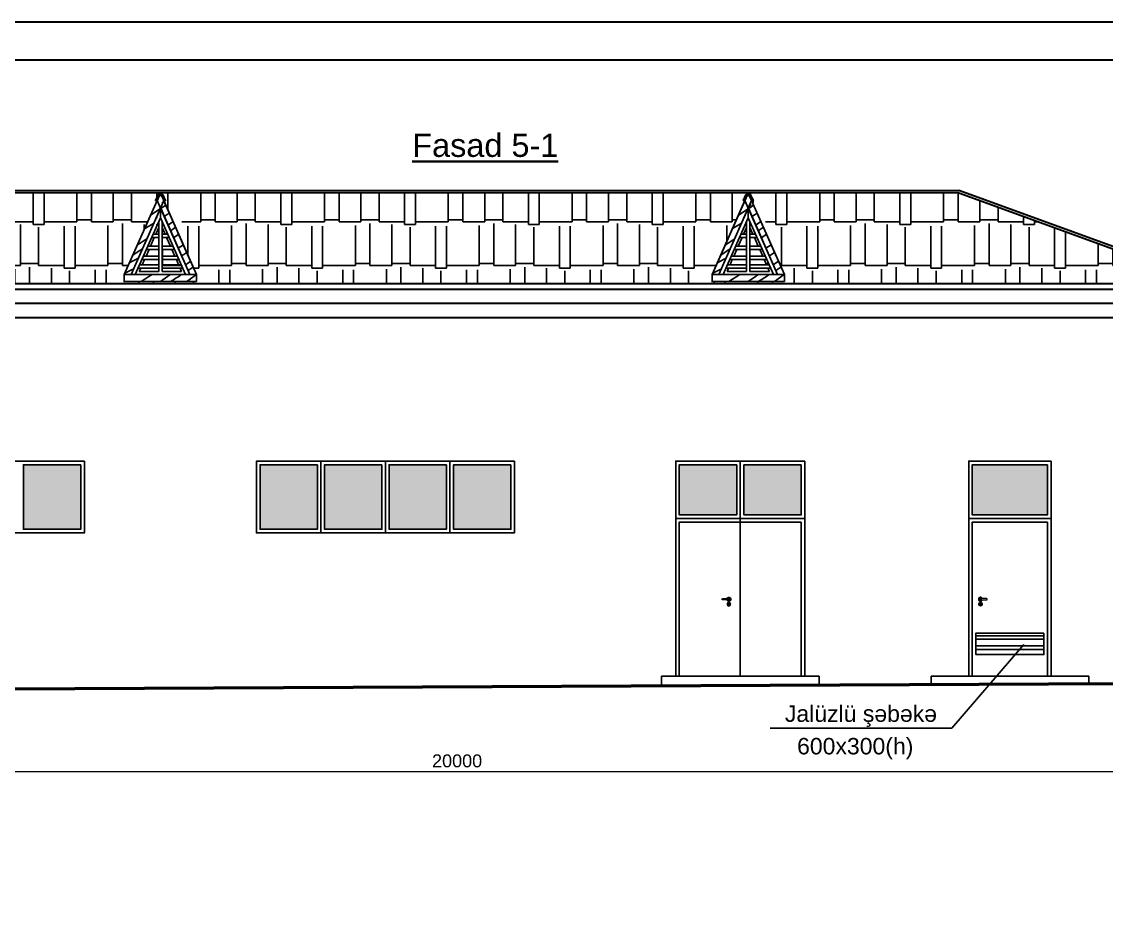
# Model space of a CAD drawing. Header units: millimetres. Extents: x 120281 to 1416367021, y -641565767 to 918373.
# Drawn here: x 1194246 to 1209378, y 816509 to 828936 of the extents above; entities that cross this region are included whole.
import ezdxf

# ---------------------------------------------------------------- set-up
doc = ezdxf.new("R2010")
doc.units = ezdxf.units.MM
doc.set_wipeout_variables(frame=1)
doc.linetypes.add('Wipeout_Contour', pattern=[1000, 0, -1000])
for name, color, linetype, lineweight in [('0_Ном._пера__1', 7, 'Continuous', 35), ('Fills_Ном._пера__201_Ном._пера__1', 7, 'Continuous', 13), ('Fills_Ном._пера__202_Ном._пера__1', 7, 'Continuous', 13), ('Kunc stamp_n_n yaz_s__Ном._пера__7', 7, 'Continuous', 35), ('Xar. ölcülər.-1', 230, 'Continuous', 15), ('аракясмя', 130, 'Continuous', 20), ('перегородка', 130, 'Continuous', 20), ('размер', 90, 'Continuous', 40), ('размер 1', 6, 'Continuous', 15)]:
    doc.layers.add(name, color=color, linetype=linetype, lineweight=lineweight)
doc.layers.add('Fills', color=7, linetype='Continuous')
doc.layers.add('Fills_Ном._пера__254', color=254, linetype='Continuous', lineweight=13, true_color=0xe8e8e8)
doc.layers.add('Оболочка - Крыша_Pen_No__92', color=23, linetype='Continuous', lineweight=13, true_color=0xbf8080)
doc.styles.add('ARIAL', font='arial.ttf')
doc.styles.get("Standard").update_dxf_attribs({"font": 'arial.ttf'})
doc.styles.add('Times New  Roman', font='times.ttf')
doc.dimstyles.new('250', dxfattribs={"dimtxt": 370, "dimasz": 100, "dimexe": 1.25, "dimexo": 0.625, "dimgap": 60, "dimtad": 1, "dimtxsty": 'Times New  Roman', "dimblk": 'OBLIQUE', "dimcen": 2.5, "dimadec": 0, "dimazin": 0, "dimtfac": 1, "dimtix": 1, "dimtmove": 0, "dimatfit": 3, "dimldrblk": 'OBLIQUE', "dimfxl": 1, "dimlwd": 0, "dimlwe": 0, "dimarcsym": 0})

# ---------------------------------------------------------------- blocks, each defined once
blk = doc.blocks.new('ручка дверная 2')
at = {"layer": 'перегородка', "color": 0}
for p, q in [((109837, -1530), (109745, -1530)), ((109745, -1555), (109837, -1555)), ((109711, -1632), (109704, -1632)), ((109711, -1638), (109704, -1638)), ((109720, -1623), (109720, -1616)), ((109720, -1647), (109720, -1654)), ((109726, -1623), (109726, -1616)), ((109726, -1647), (109726, -1654)), ((109735, -1632), (109742, -1632)), ((109735, -1638), (109742, -1638))]:
    blk.add_line(p, q, dxfattribs=at)
for centre, radius in [((109723, -1635), 34.9), ((109723, -1543), 12.7), ((109723, -1609), 7.1), ((109697, -1635), 7.1), ((109723, -1635), 12.7), ((109723, -1660), 7.1), ((109748, -1635), 7.1)]:
    blk.add_circle(centre, radius, dxfattribs=at)
for centre, radius, start, end in [((109723, -1543), 38.1, 19.6514, 340.3603), ((109723, -1543), 25.4, 30.3431, 329.7554), ((109723, -1635), 25.4, 106.4412, 164.0789), ((109723, -1635), 25.4, 16.12, 74.0884), ((109837, -1543), 12.7, 270, 90), ((109723, -1635), 25.4, 195.2407, 254.2093), ((109723, -1635), 25.4, 286.2342, 343.9047)]:
    blk.add_arc(centre, radius, start, end, dxfattribs=at)
blk = doc.blocks.new('_Oblique')
at = {"color": 0, "linetype": 'ByBlock', "lineweight": -2}
blk.add_line((-0.5, -0.5), (0.5, 0.5), dxfattribs=at)
blk = doc.blocks.new('*D707')
at = {"layer": 'Defpoints', "color": 0, "lineweight": 53, "transparency": 16777216}
for p in [(1210321, 818972), (1190321, 818863), (1190321, 818469)]:
    blk.add_point(p, dxfattribs=at)
at = {"layer": 'Xar. ölcülər.-1', "color": 0, "lineweight": 0, "transparency": 16777216}
for p, q in [((1210321, 818972), (1210321, 818468)), ((1190321, 818863), (1190321, 818468)), ((1210321, 818469), (1190321, 818469))]:
    blk.add_line(p, q, dxfattribs=at)
at = {"layer": 'Xar. ölcülər.-1', "color": 0, "lineweight": 0, "transparency": 16777216, "xscale": 100, "yscale": 100, "zscale": 100, "rotation": 180}
blk.add_blockref('_Oblique', (1190321, 818469), dxfattribs=at)
at = {"layer": 'Xar. ölcülər.-1', "color": 0, "lineweight": 0, "transparency": 16777216, "xscale": 100, "yscale": 100, "zscale": 100}
blk.add_blockref('_Oblique', (1210321, 818469), dxfattribs=at)
at = {"layer": 'Xar. ölcülər.-1', "color": 0, "lineweight": 20, "transparency": 16777216, "insert": (1200321, 818621), "char_height": 180, "attachment_point": 5, "style": 'ARIAL'}
blk.add_mtext('20000', dxfattribs=at)

msp = doc.modelspace()

# ---------------------------------------------------------------- hatches: boundary and pattern name
at = {"layer": 'размер', "lineweight": 25}
h = msp.add_hatch(dxfattribs=at)
h.set_pattern_fill('AR-RSHKE', color=0, scale=2, style=0)
h.set_pattern_definition([(0, (404161.1, 599373.4), (1295.4, 609.6), [304.8, -254, 355.6, -152.4, 457.2, -203.2]), (0, (404465.9, 599398.8), (1295.4, 609.6), [254, -965.2, 203.2, -304.8]), (0, (405075.5, 599335.3), (1295.4, 609.6), [152.4, -1574.8]), (90, (404161.1, 599373.43), (-431.8, 609.6), [584.2, -1854.2]), (90, (404465.9, 599373.43), (-431.8, 609.6), [571.5, -1866.9]), (90, (404719.9, 599373.43), (-431.8, 609.6), [533.4, -1905]), (90, (405075.5, 599335.33), (-431.8, 609.6), [584.2, -1854.2]), (90, (405227.9, 599335.33), (-431.8, 609.6), [584.2, -1854.2]), (90, (405685.1, 599373.43), (-431.8, 609.6), [558.8, -1879.6])])
h.paths.add_polyline_path([(1195991.21909, 826109.60718), (1195941.21909, 826109.60718), (1196241.21909, 826285.25693), (1196541.21909, 826109.60718), (1196491.21908, 826109.60718), (1196241.21909, 826255.98197)], flags=16)
h.paths.add_polyline_path([(1204787.64454, 825580.88658), (1204804.89296, 825592.4391), (1204840.01331, 825513.10609), (1204823.26095, 825502.00433), (1204766.59615, 825465.30872), (1204731.67914, 825544.18241), (1204741.23267, 825550.40913), (1204764.45604, 825565.62131)], flags=16)
h.paths.add_polyline_path([(1204406.44871, 826145.31795), (1204406.44871, 825451.0826), (1204678.31713, 825451.0826), (1204657.38277, 825498.37103), (1204692.84909, 825498.37103), (1204733.21153, 825407.19671), (1204032.39747, 825407.19671), (1204072.75992, 825498.37103), (1204108.22623, 825498.37103), (1204087.29187, 825451.0826), (1204359.16029, 825451.0826), (1204359.16029, 826145.31795), (1204382.8045, 826198.72762)], flags=16)
h.paths.add_polyline_path([(1204657.38277, 825498.37103), (1204678.31713, 825451.0826), (1204406.44871, 825451.0826), (1204406.44871, 825498.37103)], flags=16)
h.paths.add_polyline_path([(1204359.16029, 825663.8805), (1204359.16029, 825616.59208), (1204125.09582, 825616.59208), (1204146.03019, 825663.8805)], flags=16)
h.paths.add_polyline_path([(1204129.16059, 825545.65945), (1204160.56214, 825616.59208), (1204359.16029, 825616.59208), (1204359.16029, 825545.65945)], flags=16)
h.paths.add_polyline_path([(1204129.16059, 825545.65945), (1204093.69428, 825545.65945), (1204125.09582, 825616.59208), (1204160.56214, 825616.59208)], flags=16)
h.paths.add_polyline_path([(1204423.26798, 826240.84924), (1204433.56016, 826217.60035), (1204442.13291, 826222.61969), (1204692.13291, 826076.2449), (1204742.13291, 826076.2449), (1204442.13291, 826251.89464)], flags=0)
h.paths.add_polyline_path([(1204433.56016, 826217.60035), (1204496.13755, 826076.2449), (1204692.13291, 826076.2449), (1204442.13291, 826222.61969)], flags=0)
h.paths.add_polyline_path([(1204382.8045, 826198.72762), (1204376.32385, 826184.08853), (1204386.61715, 826190.11525)], flags=0)
h.paths.add_polyline_path([(1204296.53126, 826137.37004), (1204314.02566, 826176.88795), (1204142.13291, 826076.2449), (1204192.13291, 826076.2449)], flags=16)
h.paths.add_polyline_path([(1204217.13291, 825958.01791), (1204269.47145, 826076.2449), (1204217.13291, 826076.2449)], flags=16)
h.paths.add_polyline_path([(1204032.39747, 825407.19671), (1203973.28694, 825407.19671), (1204382.8045, 826332.25179), (1204382.8045, 826198.72762)], flags=16)
h.paths.add_polyline_path([(1204376.32385, 826184.08853), (1204328.58198, 826076.2449), (1204437.02703, 826076.2449), (1204386.61715, 826190.11525)], flags=0)
h.paths.add_polyline_path([(1204269.47145, 826076.2449), (1204296.53126, 826137.37004), (1204192.13291, 826076.2449)], flags=0)
h.paths.add_polyline_path([(1204181.4965, 825663.8805), (1204223.36523, 825758.45734), (1204359.16029, 825758.45734), (1204359.16029, 825663.8805)], flags=16)
h.paths.add_polyline_path([(1204591.97284, 825726.23937), (1204437.02703, 826076.2449), (1204328.58198, 826076.2449), (1204217.13291, 825824.49374), (1204217.13291, 825744.37923), (1204223.36523, 825758.45734), (1204359.16029, 825758.45734), (1204359.16029, 825726.23937)], flags=16)
h.paths.add_polyline_path([(1204496.13755, 826076.2449), (1204651.08336, 825726.23937), (1204667.13291, 825726.23937), (1204667.13291, 826076.2449)], flags=16)
h.paths.add_polyline_path([(1204792.32206, 825407.19671), (1204733.21153, 825407.19671), (1204382.8045, 826198.72762), (1204382.8045, 826332.25179)], flags=16)
h.paths.add_polyline_path([(1204072.75992, 825498.37103), (1204093.69428, 825545.65945), (1204359.16029, 825545.65945), (1204359.16029, 825498.37103)], flags=0)
h.paths.add_polyline_path([(1204406.44871, 825498.37103), (1204406.44871, 825545.65945), (1204671.91472, 825545.65945), (1204692.84909, 825498.37103)], flags=16)
h.paths.add_polyline_path([(1204605.04686, 825616.59208), (1204636.44841, 825545.65945), (1204406.44871, 825545.65945), (1204406.44871, 825616.59208)], flags=16)
h.paths.add_polyline_path([(1204406.44871, 825616.59208), (1204406.44871, 825663.8805), (1204619.57882, 825663.8805), (1204640.51318, 825616.59208)], flags=16)
h.paths.add_polyline_path([(1204619.57882, 825663.8805), (1204584.1125, 825663.8805), (1204542.24377, 825758.45734), (1204577.71009, 825758.45734)], flags=16)
h.paths.add_polyline_path([(1195871.84609, 825498.37103), (1195892.78045, 825545.65945), (1196158.24646, 825545.65945), (1196158.24646, 825498.37103)], flags=0)
h.paths.add_polyline_path([(1196158.24646, 825616.59208), (1196158.24646, 825545.65945), (1195928.24677, 825545.65945), (1195959.64831, 825616.59208)], flags=16)
h.paths.add_polyline_path([(1196158.24646, 825616.59208), (1195924.182, 825616.59208), (1195945.11636, 825663.8805), (1196158.24646, 825663.8805)], flags=16)
h.paths.add_polyline_path([(1196158.24646, 825498.37103), (1196158.24646, 825451.0826), (1195886.37804, 825451.0826), (1195907.3124, 825498.37103)], flags=16)
h.paths.add_polyline_path([(1196456.46894, 825498.37103), (1196477.40331, 825451.0826), (1196205.53489, 825451.0826), (1196205.53489, 825498.37103)], flags=16)
h.paths.add_polyline_path([(1196181.89067, 826198.72762), (1196181.89067, 826332.25179), (1196591.40823, 825407.19671), (1196532.29771, 825407.19671)], flags=16)
h.paths.add_polyline_path([(1196280.4544, 826109.60718), (1196435.40021, 825759.60166), (1196466.21909, 825759.60166), (1196466.21909, 826109.60718)], flags=16)
h.paths.add_polyline_path([(1196181.89067, 826198.72762), (1196142.43748, 826109.60718), (1196491.21908, 826109.60718), (1196241.21909, 826255.98197), (1196181.89067, 826221.24524)], flags=16)
h.paths.add_polyline_path([(1196083.32695, 826109.60718), (1196115.55437, 826182.40539), (1195991.21909, 826109.60718)], flags=16)
h.paths.add_polyline_path([(1195886.37804, 825451.0826), (1196158.24646, 825451.0826), (1196158.24646, 826145.31795), (1196181.89067, 826198.72762), (1196205.53489, 826145.31795), (1196205.53489, 825451.0826), (1196477.40331, 825451.0826), (1196456.46894, 825498.37103), (1196491.93526, 825498.37103), (1196532.29771, 825407.19671), (1195831.48364, 825407.19671), (1195871.84609, 825498.37103), (1195907.3124, 825498.37103)], flags=16)
h.paths.add_polyline_path([(1196158.24646, 825759.60166), (1196158.24646, 826109.60718), (1196016.21909, 826109.60718), (1196016.21909, 825759.60166)], flags=16)
h.paths.add_polyline_path([(1196205.53489, 826109.60718), (1196205.53489, 825759.60166), (1196376.28968, 825759.60166), (1196221.34387, 826109.60718)], flags=16)
h.paths.add_polyline_path([(1195831.48364, 825407.19671), (1195772.37312, 825407.19671), (1196181.89067, 826332.25179), (1196181.89067, 826198.72762)], flags=16)
h.paths.add_polyline_path([(1207321.23664, 826550.00082), (1193308.68785, 826550.01955), (1189886.78709, 825304.53081), (1189832.99563, 825284.95232), (1210772.0842, 825280.93571), (1210797.48986, 825280.93097)])
at = {"layer": 'размер', "lineweight": 25, "true_color": 0x8fe3ff}
h = msp.add_hatch(color=141, dxfattribs=at)
h.dxf.hatch_style = 1
h.set_gradient(color1=(143, 227, 255), color2=(184, 218, 224), tint=1, name='CYLINDER')
h.paths.add_polyline_path([(1195071.23664, 821853.243), (1195071.23664, 822753.24324), (1194271.23664, 822753.24334), (1194271.23664, 821853.243)])
h = msp.add_hatch(color=141, dxfattribs=at)
h.dxf.hatch_style = 1
h.set_gradient(color1=(143, 227, 255), color2=(184, 218, 224), tint=1, name='CYLINDER')
h.paths.add_polyline_path([(1198371.23664, 822753.24288), (1197571.23664, 822753.24299), (1197571.23664, 821853.24313), (1198371.23664, 821853.2431)])
h = msp.add_hatch(color=141, dxfattribs=at)
h.dxf.hatch_style = 1
h.set_gradient(color1=(143, 227, 255), color2=(184, 218, 224), tint=1, name='CYLINDER')
h.paths.add_polyline_path([(1199271.23664, 821853.24313), (1199271.23664, 822753.24303), (1198471.23664, 822753.24313), (1198471.23664, 821853.24313)])
h = msp.add_hatch(color=141, dxfattribs=at)
h.dxf.hatch_style = 1
h.set_gradient(color1=(143, 227, 255), color2=(184, 218, 224), tint=1, name='CYLINDER')
h.paths.add_polyline_path([(1200171.23664, 822753.24294), (1199371.23664, 822753.24304), (1199371.23664, 821853.24319), (1200171.23664, 821853.24316)])
h = msp.add_hatch(color=141, dxfattribs=at)
h.dxf.hatch_style = 1
h.set_gradient(color1=(143, 227, 255), color2=(184, 218, 224), tint=1, name='CYLINDER')
h.paths.add_polyline_path([(1201071.23664, 821853.24319), (1201071.23664, 822753.24308), (1200271.23664, 822753.24319), (1200271.23664, 821853.24319)])
h = msp.add_hatch(color=141, dxfattribs=at)
h.dxf.hatch_style = 1
h.set_gradient(color1=(143, 227, 255), color2=(184, 218, 224), tint=1, name='CYLINDER')
h.paths.add_polyline_path([(1204221.23576, 822754.8298), (1204221.23576, 822054.82954), (1203421.23576, 822054.82954), (1203421.23576, 822754.8298)])
h = msp.add_hatch(color=141, dxfattribs=at)
h.dxf.hatch_style = 1
h.set_gradient(color1=(143, 227, 255), color2=(184, 218, 224), tint=1, name='CYLINDER')
h.paths.add_polyline_path([(1205121.23576, 822054.82954), (1204321.23576, 822054.82954), (1204321.23576, 822754.8298), (1205121.23576, 822754.8298)])
h = msp.add_hatch(color=141, dxfattribs=at)
h.dxf.hatch_style = 1
h.set_gradient(color1=(143, 227, 255), color2=(184, 218, 224), tint=1, name='CYLINDER')
h.paths.add_polyline_path([(1207508.23576, 822054.8298), (1207508.23576, 822754.8298), (1208558.23576, 822754.8298), (1208558.23576, 822054.8298)])
at = {"layer": 'размер', "lineweight": 25}
h = msp.add_hatch(dxfattribs=at)
h.set_pattern_fill('ANSI32', color=0, scale=15, angle=135, style=0)
h.set_pattern_definition([(180, (770787.52, 450845.75), (0, -142.875), []), (180, (770739.9, 450893.37), (0, -142.875), [])])
h.paths.add_polyline_path([(1207558.2366, 820405.0833), (1208508.2366, 820405.0833), (1208508.2366, 820105.0833), (1207558.2366, 820105.0833)])

# ---------------------------------------------------------------- linework, layer by layer
at = {"lineweight": 50, "elevation": 0}
msp.add_lwpolyline([(1188030.69808, 819609.02551), (1190133.29512, 819608.83701), (1210508.7366, 819708.83701), (1213065.33297, 819708.83701)], dxfattribs=at)
at = {"layer": 'аракясмя', "color": 0, "lineweight": 25}
for p, q in [((1198421.23664, 822803.24316, 0), (1198421.23664, 821803.24316, 0)), ((1199321.23664, 822803.24319, 0), (1199321.23664, 821803.24319, 0)), ((1200221.23664, 822803.24322, 0), (1200221.23664, 821803.24322, 0)), ((1204271.23576, 822804.8298, 0), (1204271.23576, 822004.82954, 0)), ((1204271.23576, 822004.82956, 0), (1204271.2366, 819804.82983, 0)), ((1207508.2366, 821954.82983, 0), (1207508.2366, 819804.82983, 0)), ((1205371.2366, 819804.82983, 0), (1203171.2366, 819804.82983, 0)), ((1203171.2366, 819804.82983, 0), (1203171.4125, 819672.82639, 0)), ((1205371.2366, 819804.82983, 0), (1205371.39811, 819683.62363, 0)), ((1209133.2366, 819804.82983, 0), (1206933.2366, 819804.82983, 0)), ((1206933.2366, 819804.82983, 0), (1206933.38422, 819688.6905, 0)), ((1209133.2366, 819804.82983, 0), (1209133.36983, 819699.23318, 0))]:
    msp.add_line(p, q, dxfattribs=at)
at = {"layer": 'аракясмя', "color": 0, "lineweight": 25, "elevation": 0}
for points in [[(1195121.23664, 822803.24331), (1191521.23664, 822803.2432), (1191521.23664, 821803.24319), (1195121.23664, 821803.24319)], [(1195071.23664, 822753.24324), (1194271.23664, 822753.24334), (1194271.23664, 821853.243), (1195071.23664, 821853.243)], [(1201121.23664, 822803.24297), (1197521.23664, 822803.24285), (1197521.23664, 821803.24319), (1201121.23664, 821803.24319)], [(1198371.23664, 822753.24288), (1197571.23664, 822753.24299), (1197571.23664, 821853.24313), (1198371.23664, 821853.2431)], [(1199271.23664, 822753.24303), (1198471.23664, 822753.24313), (1198471.23664, 821853.24313), (1199271.23664, 821853.24313)], [(1200171.23664, 822753.24294), (1199371.23664, 822753.24304), (1199371.23664, 821853.24319), (1200171.23664, 821853.24316)], [(1201071.23664, 822753.24308), (1200271.23664, 822753.24319), (1200271.23664, 821853.24319), (1201071.23664, 821853.24319)], [(1205171.23576, 822804.8298), (1203371.23576, 822804.8298), (1203371.23576, 822004.82954), (1205171.23576, 822004.82954)], [(1204221.23576, 822754.8298), (1203421.23576, 822754.8298), (1203421.23576, 822054.82954), (1204221.23576, 822054.82954)], [(1205121.23576, 822754.8298), (1204321.23576, 822754.8298), (1204321.23576, 822054.82954), (1205121.23576, 822054.82954)], [(1208608.23576, 822804.8298), (1207458.23576, 822804.8298), (1207458.23576, 822004.8298), (1208608.23576, 822004.8298)], [(1208558.23576, 822754.8298), (1207508.23576, 822754.8298), (1207508.23576, 822054.8298), (1208558.23576, 822054.8298)], [(1205171.23576, 822004.82957), (1203371.23576, 822004.82954), (1203371.2366, 819804.82983), (1205171.2366, 819804.82983)], [(1208608.23576, 822004.82983), (1207458.23576, 822004.8298), (1207458.2366, 819804.82983), (1208608.2366, 819804.82983)], [(1205121.23576, 821954.82957), (1203421.23576, 821954.82957), (1203421.2366, 819804.82983), (1205121.2366, 819804.82983)], [(1208558.23576, 821954.82983), (1207508.23576, 821954.82983), (1207508.2366, 819804.82983), (1208558.2366, 819804.82983)]]:
    msp.add_lwpolyline(points, close=True, dxfattribs=at)
at = {"layer": 'Оболочка - Крыша_Pen_No__92', "color": 0, "lineweight": 30}
for p, q in [((1193308.68781, 826581.95039, 0), (1207321.2366, 826581.96912, 0)), ((1210818.27636, 825309.12656, 0), (1207321.2366, 826581.96912, 0)), ((1207321.2366, 826550.01955, 0), (1210808.01564, 825280.93576, 0)), ((1189834.45755, 825280.90773, 0), (1210808.01564, 825280.93576, 0)), ((1189872.43843, 825204.76538, 0), (1210770.03476, 825204.76538, 0)), ((1210580.42464, 825004.73734, 0), (1190049.49977, 825004.73734, 0)), ((1210545.29079, 824804.73734, 0), (1190084.63397, 824804.73671, 0))]:
    msp.add_line(p, q, dxfattribs=at)
at = {"layer": 'размер', "color": 0, "lineweight": 25}
for p, q in [((1193308.68781, 826550.00082, 0), (1207321.2366, 826550.01955, 0)), ((1207224.53359, 819077.27123, 0), (1208228.25194, 820243.96671, 0)), ((1207224.53359, 819077.27123, 0), (1204686.93035, 819077.27123, 0))]:
    msp.add_line(p, q, dxfattribs=at)
at = {"layer": 'размер', "color": 0, "lineweight": 25, "elevation": 0}
msp.add_lwpolyline([(1208508.2366, 820405.0833), (1207558.2366, 820405.0833), (1207558.2366, 820105.0833), (1208508.2366, 820105.0833)], close=True, dxfattribs=at)
at = {"layer": 'размер 1', "color": 0, "lineweight": 30, "elevation": 0}
for points in [[(1178524.44029, 828936.22404), (1223329.79492, 828936.22404), (1223329.79492, 797252.43755), (1178524.44029, 797252.43755)], [(1180658.0286, 828402.82696), (1222796.39785, 828402.82696), (1222796.39785, 797785.83463), (1180658.0286, 797785.83463)]]:
    msp.add_lwpolyline(points, close=True, dxfattribs=at)

# ---------------------------------------------------------------- block references
at = {"layer": 'перегородка', "color": 0, "lineweight": 25, "xscale": -0.75, "yscale": 0.75, "zscale": 0.75}
msp.add_blockref('ручка дверная 2', (1286404.77765, 822034.03816, 0), dxfattribs=at)
at = {"layer": 'перегородка', "color": 0, "lineweight": 25, "xscale": 0.7499999999999999, "yscale": 0.7499999999999999, "zscale": 0.7499999999999999, "rotation": 3.98381391432e-05}
msp.add_blockref('ручка дверная 2', (1125329.35592, 822033.98105, 0), dxfattribs=at)

# ---------------------------------------------------------------- texts
at = {"layer": 'Kunc stamp_n_n yaz_s__Ном._пера__7', "color": 0, "linetype": 'Continuous', "insert": (1200714.21575, 827209.46093, 0), "char_height": 261.2736, "width": 19498.1051972, "attachment_point": 5, "line_spacing_factor": 1.049432, "style": 'Times New  Roman'}
msp.add_mtext('{\\fArial (Azeri Cyr)|b0|i0|c204|p34;\\H1.2401x;\\LFasad 5-1}', dxfattribs=at)
at = {"layer": 'размер', "color": 0, "lineweight": 25}
for s, height, p in [('Jalüzlü şəbəkə', 229.6319237, (1204894.16599, 819166.5502, 0)), ('600х300(h)', 229.631924, (1205063.95094, 818712.72616, 0))]:
    msp.add_text(s, height=height, dxfattribs=at).set_placement(p)

# ---------------------------------------------------------------- dimensions: what is measured, and where the dimension line sits
at = {"layer": 'Xar. ölcülər.-1', "color": 0, "lineweight": 20}
dim = msp.add_linear_dim(base=(1190321.2366, 818469.30942, 0), p1=(1210321.2366, 818972.46654, 0), p2=(1190321.2366, 818863.22397, 0), angle=180, dimstyle='250', override={"dimtxt": 180, "dimexe": 1, "dimtxsty": 'ARIAL'}, dxfattribs=at)
dim.commit()
dim.dimension.update_dxf_attribs({"geometry": '*D707', "text_midpoint": (1200321.2366, 818621.21255, 0)})

# ---------------------------------------------------------------- next in the draw order: wipeouts: each hides what was drawn before it
at = {"color": 254, "linetype": 'Wipeout_Contour', "lineweight": 25, "ltscale": 20092558.28709807}
for points in [[(1196229.17909, 826439.07113), (1196181.89067, 826332.25179), (1196591.40824, 825407.19671), (1196685.98507, 825407.19671)], [(1204430.09292, 826439.07113), (1204382.8045, 826332.25179), (1204792.32207, 825407.19671), (1204886.8989, 825407.19671)]]:
    msp.add_wipeout(points, dxfattribs=at).translate(0, 0, 0).dxf.layer = 'Fills'

# ---------------------------------------------------------------- next in the draw order: linework, layer by layer
at = {"layer": '0_Ном._пера__1', "linetype": 'Continuous', "lineweight": 25}
for p, q in [((1196320.39559, 825805.74577, 0), (1196268.05968, 825923.96682, 0)), ((1204521.30941, 825805.74577, 0), (1204468.9735, 825923.96682, 0)), ((1196383.19867, 825663.8805, 0), (1196341.32995, 825758.45734, 0)), ((1204584.1125, 825663.8805, 0), (1204542.24377, 825758.45734, 0)), ((1196435.53458, 825545.65945, 0), (1196404.13304, 825616.59208, 0)), ((1204636.44841, 825545.65945, 0), (1204605.04686, 825616.59208, 0))]:
    msp.add_line(p, q, dxfattribs=at)
at = {"layer": 'Fills_Ном._пера__201_Ном._пера__1', "linetype": 'Continuous', "lineweight": 25}
for p, q in [((1196285.26779, 826098.73426, 0), (1196292.96176, 826103.88747, 0)), ((1196292.96176, 826103.88747, 0), (1196357.77469, 826148.58783, 0)), ((1196350.32821, 826038.44765, 0), (1196393.55769, 826067.75798, 0)), ((1204486.18162, 826098.73426, 0), (1204493.87559, 826103.88747, 0)), ((1204493.87559, 826103.88747, 0), (1204558.68852, 826148.58783, 0)), ((1204551.24203, 826038.44765, 0), (1204594.47152, 826067.75798, 0)), ((1196320.66019, 826018.78673, 0), (1196350.32821, 826038.44765, 0)), ((1196365.14611, 825918.29793, 0), (1196437.09386, 825969.41456, 0)), ((1204521.57402, 826018.78673, 0), (1204551.24203, 826038.44765, 0)), ((1204566.05994, 825918.29793, 0), (1204638.00769, 825969.41456, 0)), ((1196428.70415, 825774.72733, 0), (1196501.97715, 825822.85036, 0)), ((1204629.61797, 825774.72733, 0), (1204702.89097, 825822.85036, 0)), ((1196476.26304, 825667.29701, 0), (1196506.3024, 825685.75016, 0)), ((1196506.3024, 825685.75016, 0), (1196550.29896, 825713.69671, 0)), ((1204677.17687, 825667.29701, 0), (1204707.21622, 825685.75016, 0)), ((1204707.21622, 825685.75016, 0), (1204751.21278, 825713.69671, 0)), ((1196530.7653, 825544.1824, 0), (1196540.31884, 825550.40913, 0)), ((1196540.31884, 825550.40913, 0), (1196563.54221, 825565.62131, 0)), ((1196563.54221, 825565.62131, 0), (1196586.73071, 825580.88658, 0)), ((1196586.73071, 825580.88658, 0), (1196603.97913, 825592.4391, 0)), ((1196622.34712, 825502.00433, 0), (1196639.09949, 825513.10609, 0)), ((1204731.67913, 825544.1824, 0), (1204741.23267, 825550.40913, 0)), ((1204741.23267, 825550.40913, 0), (1204764.45604, 825565.62131, 0)), ((1204764.45604, 825565.62131, 0), (1204787.64454, 825580.88658, 0)), ((1204787.64454, 825580.88658, 0), (1204804.89296, 825592.4391, 0)), ((1204823.26095, 825502.00433, 0), (1204840.01331, 825513.10609, 0))]:
    msp.add_line(p, q, dxfattribs=at)
at = {"layer": 'Fills_Ном._пера__254', "linetype": 'Wipeout_Contour', "lineweight": 25, "elevation": 0, "flags": 128}
for points in [[(1196229.17909, 826439.07113), (1196181.89067, 826332.25179), (1196591.40824, 825407.19671), (1196685.98507, 825407.19671)], [(1204430.09292, 826439.07113), (1204382.8045, 826332.25179), (1204792.32207, 825407.19671), (1204886.8989, 825407.19671)]]:
    msp.add_lwpolyline(points, close=True, dxfattribs=at)

# ---------------------------------------------------------------- next in the draw order: wipeouts: each hides what was drawn before it
at = {"color": 254, "linetype": 'Wipeout_Contour', "lineweight": 25, "ltscale": 20091030.15385195}
for points in [[(1195677.79627, 825407.19671), (1195772.37312, 825407.19671), (1196181.89067, 826332.25179), (1196134.60226, 826439.07113)], [(1203878.7101, 825407.19671), (1203973.28695, 825407.19671), (1204382.8045, 826332.25179), (1204335.51608, 826439.07113)]]:
    msp.add_wipeout(points, dxfattribs=at).translate(0, 0, 0).dxf.layer = 'Fills'

# ---------------------------------------------------------------- next in the draw order: linework, layer by layer
at = {"layer": '0_Ном._пера__1', "linetype": 'Continuous', "lineweight": 25}
for p, q in [((1196116.65603, 825971.25524, 0), (1196158.24646, 826065.20344, 0)), ((1196247.12531, 825971.25524, 0), (1196205.53489, 826065.20344, 0)), ((1204317.56986, 825971.25524, 0), (1204359.16029, 826065.20344, 0)), ((1204448.03914, 825971.25524, 0), (1204406.44871, 826065.20344, 0)), ((1196043.38576, 825805.74577, 0), (1196095.72167, 825923.96682, 0)), ((1196060.25536, 825923.96682, 0), (1196158.24646, 825923.96682, 0)), ((1196081.18972, 825971.25524, 0), (1196158.24646, 825971.25524, 0)), ((1196282.59163, 825971.25524, 0), (1196205.53489, 825971.25524, 0)), ((1196303.52599, 825923.96682, 0), (1196205.53489, 825923.96682, 0)), ((1204244.29959, 825805.74577, 0), (1204296.6355, 825923.96682, 0)), ((1204261.16918, 825923.96682, 0), (1204359.16029, 825923.96682, 0)), ((1204282.10355, 825971.25524, 0), (1204359.16029, 825971.25524, 0)), ((1204483.50546, 825971.25524, 0), (1204406.44871, 825971.25524, 0)), ((1204504.43982, 825923.96682, 0), (1204406.44871, 825923.96682, 0)), ((1195980.58268, 825663.8805, 0), (1196022.4514, 825758.45734, 0)), ((1195986.98509, 825758.45734, 0), (1196158.24646, 825758.45734, 0)), ((1196007.91945, 825805.74577, 0), (1196158.24646, 825805.74577, 0)), ((1196355.8619, 825805.74577, 0), (1196205.53489, 825805.74577, 0)), ((1196376.79626, 825758.45734, 0), (1196205.53489, 825758.45734, 0)), ((1204181.4965, 825663.8805, 0), (1204223.36523, 825758.45734, 0)), ((1204187.89891, 825758.45734, 0), (1204359.16029, 825758.45734, 0)), ((1204208.83327, 825805.74577, 0), (1204359.16029, 825805.74577, 0)), ((1204556.77573, 825805.74577, 0), (1204406.44871, 825805.74577, 0)), ((1204577.71009, 825758.45734, 0), (1204406.44871, 825758.45734, 0)), ((1195924.182, 825616.59208, 0), (1196158.24646, 825616.59208, 0)), ((1195928.24677, 825545.65945, 0), (1195959.64831, 825616.59208, 0)), ((1195945.11636, 825663.8805, 0), (1196158.24646, 825663.8805, 0)), ((1196418.66499, 825663.8805, 0), (1196205.53489, 825663.8805, 0)), ((1196439.59935, 825616.59208, 0), (1196205.53489, 825616.59208, 0)), ((1204125.09582, 825616.59208, 0), (1204359.16029, 825616.59208, 0)), ((1204129.16059, 825545.65945, 0), (1204160.56214, 825616.59208, 0)), ((1204146.03019, 825663.8805, 0), (1204359.16029, 825663.8805, 0)), ((1204619.57882, 825663.8805, 0), (1204406.44871, 825663.8805, 0)), ((1204640.51318, 825616.59208, 0), (1204406.44871, 825616.59208, 0)), ((1195871.84609, 825498.37103, 0), (1196158.24646, 825498.37103, 0)), ((1195892.78045, 825545.65945, 0), (1196158.24646, 825545.65945, 0)), ((1196471.0009, 825545.65945, 0), (1196205.53489, 825545.65945, 0)), ((1196491.93526, 825498.37103, 0), (1196205.53489, 825498.37103, 0)), ((1204072.75992, 825498.37103, 0), (1204359.16029, 825498.37103, 0)), ((1204093.69428, 825545.65945, 0), (1204359.16029, 825545.65945, 0)), ((1204671.91472, 825545.65945, 0), (1204406.44871, 825545.65945, 0)), ((1204692.84909, 825498.37103, 0), (1204406.44871, 825498.37103, 0))]:
    msp.add_line(p, q, dxfattribs=at)
at = {"layer": 'Fills_Ном._пера__201_Ном._пера__1', "linetype": 'Continuous', "lineweight": 25}
for p, q in [((1196232.52224, 826217.88067, 0), (1196278.10272, 826247.80431, 0)), ((1204433.43606, 826217.88067, 0), (1204479.01655, 826247.80431, 0)), ((1195960.95751, 826046.82676, 0), (1195972.36985, 826053.60321, 0)), ((1195972.36985, 826053.60321, 0), (1196075.2501, 826116.80245, 0)), ((1196075.2501, 826116.80245, 0), (1196090.91809, 826126.75474, 0)), ((1204161.87133, 826046.82676, 0), (1204173.28368, 826053.60321, 0)), ((1204173.28368, 826053.60321, 0), (1204276.16393, 826116.80245, 0)), ((1204276.16393, 826116.80245, 0), (1204291.83192, 826126.75474, 0)), ((1195969.20091, 825891.30789, 0), (1195992.63093, 825906.19981, 0)), ((1195992.63093, 825906.19981, 0), (1195993.53518, 825906.77745, 0)), ((1204170.11473, 825891.30789, 0), (1204193.54476, 825906.19981, 0)), ((1204193.54476, 825906.19981, 0), (1204194.449, 825906.77745, 0)), ((1195858.73148, 825815.90942, 0), (1195969.20091, 825891.30789, 0)), ((1195892.83971, 825741.69574, 0), (1195912.64784, 825754.14124, 0)), ((1195912.64784, 825754.14124, 0), (1195931.11529, 825765.7778, 0)), ((1204059.64531, 825815.90942, 0), (1204170.11473, 825891.30789, 0)), ((1204093.75354, 825741.69574, 0), (1204113.56167, 825754.14124, 0)), ((1204113.56167, 825754.14124, 0), (1204132.02912, 825765.7778, 0)), ((1195837.90863, 825617.41707, 0), (1195783.20264, 825589.64729, 0)), ((1195797.92049, 825678.54409, 0), (1195873.01547, 825729.27592, 0)), ((1195873.00775, 825634.51926, 0), (1195837.90863, 825617.41707, 0)), ((1195873.01547, 825729.27592, 0), (1195892.83971, 825741.69574, 0)), ((1204038.82246, 825617.41707, 0), (1203984.11647, 825589.64729, 0)), ((1203998.83432, 825678.54409, 0), (1204073.92929, 825729.27592, 0)), ((1204073.92158, 825634.51926, 0), (1204038.82246, 825617.41707, 0)), ((1204073.92929, 825729.27592, 0), (1204093.75354, 825741.69574, 0)), ((1195783.20264, 825589.64729, 0), (1195751.04508, 825572.6577, 0)), ((1203984.11647, 825589.64729, 0), (1203951.95891, 825572.6577, 0))]:
    msp.add_line(p, q, dxfattribs=at)
at = {"layer": 'Fills_Ном._пера__254', "linetype": 'Wipeout_Contour', "lineweight": 25, "elevation": 0, "flags": 128}
for points in [[(1195677.79627, 825407.19671), (1195772.37312, 825407.19671), (1196181.89067, 826332.25179), (1196134.60226, 826439.07113)], [(1203878.7101, 825407.19671), (1203973.28695, 825407.19671), (1204382.8045, 826332.25179), (1204335.51608, 826439.07113)]]:
    msp.add_lwpolyline(points, close=True, dxfattribs=at)

# ---------------------------------------------------------------- next in the draw order: wipeouts: each hides what was drawn before it
at = {"color": 254, "linetype": 'Wipeout_Contour', "lineweight": 25, "ltscale": 25113072.43016396}
for points in [[(1196196.61942, 826512.61986), (1196167.16193, 826512.61986), (1196134.60225, 826439.07113), (1196181.89067, 826332.25179), (1196229.1791, 826439.07113)], [(1204397.53324, 826512.61986), (1204368.07576, 826512.61986), (1204335.51608, 826439.07113), (1204382.8045, 826332.25179), (1204430.09292, 826439.07113)]]:
    msp.add_wipeout(points, dxfattribs=at).translate(0, 0, 0).dxf.layer = 'Fills'
at = {"color": 254, "linetype": 'Wipeout_Contour', "lineweight": 25, "ltscale": 20093095.68456889}
for points in [[(1195677.79627, 825312.61986), (1196685.98508, 825312.61986), (1196685.98508, 825407.19671), (1195677.79627, 825407.19671)], [(1203878.7101, 825312.61986), (1204886.8989, 825312.61986), (1204886.8989, 825407.19671), (1203878.7101, 825407.19671)]]:
    msp.add_wipeout(points, dxfattribs=at).translate(0, 0, 0).dxf.layer = 'Fills'

# ---------------------------------------------------------------- next in the draw order: linework, layer by layer
at = {"layer": '0_Ном._пера__1', "linetype": 'Continuous', "lineweight": 25}
for p, q in [((1196181.89067, 826198.72762, 0), (1196181.89067, 826332.25179, 0)), ((1204382.8045, 826198.72762, 0), (1204382.8045, 826332.25179, 0)), ((1195831.48364, 825407.19671, 0), (1196181.89067, 826198.72762, 0)), ((1196158.24646, 825451.0826, 0), (1196158.24646, 826145.31795, 0)), ((1196532.29771, 825407.19671, 0), (1196181.89067, 826198.72762, 0)), ((1196205.53489, 825451.0826, 0), (1196205.53489, 826145.31795, 0)), ((1204032.39747, 825407.19671, 0), (1204382.8045, 826198.72762, 0)), ((1204359.16029, 825451.0826, 0), (1204359.16029, 826145.31795, 0)), ((1204733.21153, 825407.19671, 0), (1204382.8045, 826198.72762, 0)), ((1204406.44871, 825451.0826, 0), (1204406.44871, 826145.31795, 0)), ((1195886.37804, 825451.0826, 0), (1195907.3124, 825498.37103, 0)), ((1195886.37804, 825451.0826, 0), (1196158.24646, 825451.0826, 0)), ((1196477.40331, 825451.0826, 0), (1196205.53489, 825451.0826, 0)), ((1196477.40331, 825451.0826, 0), (1196456.46894, 825498.37103, 0)), ((1204087.29187, 825451.0826, 0), (1204108.22623, 825498.37103, 0)), ((1204087.29187, 825451.0826, 0), (1204359.16029, 825451.0826, 0)), ((1204678.31713, 825451.0826, 0), (1204406.44871, 825451.0826, 0)), ((1204678.31713, 825451.0826, 0), (1204657.38277, 825498.37103, 0)), ((1196685.98508, 825407.19671, 0), (1195677.79627, 825407.19671, 0)), ((1195677.79627, 825312.61986, 0), (1195677.79627, 825407.19671, 0)), ((1196685.98508, 825312.61986, 0), (1195677.79627, 825312.61986, 0)), ((1196685.98508, 825312.61986, 0), (1196685.98508, 825407.19671, 0)), ((1204886.8989, 825407.19671, 0), (1203878.7101, 825407.19671, 0)), ((1203878.7101, 825312.61986, 0), (1203878.7101, 825407.19671, 0)), ((1204886.8989, 825312.61986, 0), (1203878.7101, 825312.61986, 0)), ((1204886.8989, 825312.61986, 0), (1204886.8989, 825407.19671, 0))]:
    msp.add_line(p, q, dxfattribs=at)
at = {"layer": 'Fills_Ном._пера__201_Ном._пера__1', "linetype": 'Continuous', "lineweight": 25}
for p, q in [((1196045.12899, 826236.96087, 0), (1196178.47594, 826324.53828, 0)), ((1196183.76704, 826328.01328, 0), (1196189.32441, 826331.66316, 0)), ((1196278.10272, 826247.80431, 0), (1196305.59693, 826266.45166, 0)), ((1204246.04281, 826236.96087, 0), (1204379.38977, 826324.53828, 0)), ((1204384.68087, 826328.01328, 0), (1204390.23824, 826331.66316, 0)), ((1204479.01655, 826247.80431, 0), (1204506.51075, 826266.45166, 0)), ((1195778.80236, 825475.1125, 0), (1195686.89519, 825427.75016, 0)), ((1195808.49143, 825488.784, 0), (1195778.80236, 825475.1125, 0)), ((1196565.68232, 825465.30872, 0), (1196622.34712, 825502.00433, 0)), ((1203979.71618, 825475.1125, 0), (1203887.80902, 825427.75016, 0)), ((1204009.40526, 825488.784, 0), (1203979.71618, 825475.1125, 0)), ((1204766.59614, 825465.30872, 0), (1204823.26095, 825502.00433, 0)), ((1195912.15605, 825312.61986, 0), (1195963.89002, 825344.22461, 0)), ((1195963.89002, 825344.22461, 0), (1196020.47621, 825379.34563, 0)), ((1196020.47621, 825379.34563, 0), (1196064.64883, 825407.19671, 0)), ((1196181.40211, 825312.61986, 0), (1196282.22436, 825379.69762, 0)), ((1196282.22436, 825379.69762, 0), (1196322.51442, 825407.19671, 0)), ((1196327.03764, 825312.61986, 0), (1196343.70013, 825323.08895, 0)), ((1196343.70013, 825323.08895, 0), (1196363.49212, 825335.56011, 0)), ((1196363.49212, 825335.56011, 0), (1196383.26792, 825348.05692, 0)), ((1196383.26792, 825348.05692, 0), (1196403.02751, 825360.57934, 0)), ((1196403.02751, 825360.57934, 0), (1196422.77086, 825373.12736, 0)), ((1196422.77086, 825373.12736, 0), (1196442.49792, 825385.70096, 0)), ((1196442.49792, 825385.70096, 0), (1196462.20868, 825398.30012, 0)), ((1196462.20868, 825398.30012, 0), (1196475.94665, 825407.19671, 0)), ((1196550.28961, 825312.61986, 0), (1196683.5085, 825407.19671, 0)), ((1196683.5085, 825407.19671, 0), (1196685.39285, 825408.53447, 0)), ((1204113.06987, 825312.61986, 0), (1204164.80385, 825344.22461, 0)), ((1204164.80385, 825344.22461, 0), (1204221.39003, 825379.34563, 0)), ((1204221.39003, 825379.34563, 0), (1204265.56265, 825407.19671, 0)), ((1204382.31593, 825312.61986, 0), (1204483.13819, 825379.69762, 0)), ((1204483.13819, 825379.69762, 0), (1204523.42825, 825407.19671, 0)), ((1204527.95147, 825312.61986, 0), (1204544.61396, 825323.08895, 0)), ((1204544.61396, 825323.08895, 0), (1204564.40594, 825335.56011, 0)), ((1204564.40594, 825335.56011, 0), (1204584.18175, 825348.05692, 0)), ((1204584.18175, 825348.05692, 0), (1204603.94134, 825360.57934, 0)), ((1204603.94134, 825360.57934, 0), (1204623.68469, 825373.12736, 0)), ((1204623.68469, 825373.12736, 0), (1204643.41175, 825385.70096, 0)), ((1204643.41175, 825385.70096, 0), (1204663.12251, 825398.30012, 0)), ((1204663.12251, 825398.30012, 0), (1204676.86048, 825407.19671, 0)), ((1204751.20343, 825312.61986, 0), (1204884.42233, 825407.19671, 0)), ((1204884.42233, 825407.19671, 0), (1204886.30668, 825408.53447, 0))]:
    msp.add_line(p, q, dxfattribs=at)
at = {"layer": 'Fills_Ном._пера__202_Ном._пера__1', "linetype": 'Continuous', "lineweight": 25}
for p, q in [((1196181.89067, 826332.25179, 0), (1195772.37312, 825407.19671, 0)), ((1196591.40823, 825407.19671, 0), (1196181.89067, 826332.25179, 0)), ((1204382.8045, 826332.25179, 0), (1203973.28694, 825407.19671, 0)), ((1204792.32206, 825407.19671, 0), (1204382.8045, 826332.25179, 0)), ((1195677.79627, 825407.19671, 0), (1195816.45135, 825720.40326, 0)), ((1196542.9197, 825730.36564, 0), (1196685.98508, 825407.19671, 0)), ((1203878.7101, 825407.19671, 0), (1204017.36518, 825720.40326, 0)), ((1204743.83353, 825730.36564, 0), (1204886.8989, 825407.19671, 0)), ((1195772.37312, 825407.19671, 0), (1195677.79627, 825407.19671, 0)), ((1195677.79627, 825312.61986, 0), (1195677.79627, 825407.19671, 0)), ((1195677.79627, 825407.19671, 0), (1196685.98508, 825407.19671, 0)), ((1196512.73264, 825312.61986, 0), (1195677.79627, 825312.61986, 0)), ((1196685.98508, 825312.61986, 0), (1196512.73264, 825312.61986, 0)), ((1196685.98508, 825407.19671, 0), (1196591.40823, 825407.19671, 0)), ((1196685.98508, 825407.19671, 0), (1196685.98508, 825312.61986, 0)), ((1203973.28694, 825407.19671, 0), (1203878.7101, 825407.19671, 0)), ((1203878.7101, 825312.61986, 0), (1203878.7101, 825407.19671, 0)), ((1203878.7101, 825407.19671, 0), (1204886.8989, 825407.19671, 0)), ((1204713.64647, 825312.61986, 0), (1203878.7101, 825312.61986, 0)), ((1204886.8989, 825312.61986, 0), (1204713.64647, 825312.61986, 0)), ((1204886.8989, 825407.19671, 0), (1204792.32206, 825407.19671, 0)), ((1204886.8989, 825407.19671, 0), (1204886.8989, 825312.61986, 0))]:
    msp.add_line(p, q, dxfattribs=at)
at = {"layer": 'Fills_Ном._пера__254', "linetype": 'Wipeout_Contour', "lineweight": 25, "elevation": 0, "flags": 128}
for points in [[(1196196.61942, 826512.61986), (1196167.16193, 826512.61986), (1196134.60225, 826439.07113), (1196181.89067, 826332.25179), (1196229.1791, 826439.07113)], [(1204397.53324, 826512.61986), (1204368.07576, 826512.61986), (1204335.51608, 826439.07113), (1204382.8045, 826332.25179), (1204430.09292, 826439.07113)], [(1195677.79627, 825312.61986), (1196685.98508, 825312.61986), (1196685.98508, 825407.19671), (1195677.79627, 825407.19671)], [(1203878.7101, 825312.61986), (1204886.8989, 825312.61986), (1204886.8989, 825407.19671), (1203878.7101, 825407.19671)]]:
    msp.add_lwpolyline(points, close=True, dxfattribs=at)

# ---------------------------------------------------------------- next in the draw order: wipeouts: each hides what was drawn before it
at = {"color": 254, "linetype": 'Wipeout_Contour', "lineweight": 25, "ltscale": 40180763.066315}
for points in [[(1196215.03004, 826524.44197), (1196148.75131, 826524.44197), (1196110.95804, 826439.07113), (1196134.60225, 826439.07113), (1196167.16193, 826512.61986), (1196196.61942, 826512.61986), (1196229.1791, 826439.07113), (1196252.82331, 826439.07113)], [(1204415.94386, 826524.44197), (1204349.66514, 826524.44197), (1204311.87187, 826439.07113), (1204335.51608, 826439.07113), (1204368.07576, 826512.61986), (1204397.53324, 826512.61986), (1204430.09292, 826439.07113), (1204453.73713, 826439.07113)]]:
    msp.add_wipeout(points, dxfattribs=at).translate(0, 0, 0).dxf.layer = 'Fills'

# ---------------------------------------------------------------- next in the draw order: linework, layer by layer
at = {"layer": '0_Ном._пера__1', "linetype": 'Continuous', "lineweight": 25}
for p, q in [((1195677.79627, 825407.19671, 0), (1196167.16193, 826512.61986, 0)), ((1196110.95804, 826439.07113, 0), (1196148.75131, 826524.44197, 0)), ((1196215.03004, 826524.44197, 0), (1196148.75131, 826524.44197, 0)), ((1196196.61942, 826512.61986, 0), (1196167.16193, 826512.61986, 0)), ((1196685.98508, 825407.19671, 0), (1196196.61942, 826512.61986, 0)), ((1196252.82331, 826439.07113, 0), (1196215.03004, 826524.44197, 0)), ((1203878.7101, 825407.19671, 0), (1204368.07576, 826512.61986, 0)), ((1204311.87187, 826439.07113, 0), (1204349.66514, 826524.44197, 0)), ((1204415.94386, 826524.44197, 0), (1204349.66514, 826524.44197, 0)), ((1204397.53324, 826512.61986, 0), (1204368.07576, 826512.61986, 0)), ((1204886.8989, 825407.19671, 0), (1204397.53324, 826512.61986, 0)), ((1204453.73713, 826439.07113, 0), (1204415.94386, 826524.44197, 0)), ((1195772.37312, 825407.19671, 0), (1196229.1791, 826439.07113, 0)), ((1196110.95804, 826439.07113, 0), (1196134.60225, 826439.07113, 0)), ((1196591.40823, 825407.19671, 0), (1196134.60225, 826439.07113, 0)), ((1196211.46044, 826416.29622, 0), (1196211.46044, 826399.04665, 0)), ((1196252.82331, 826439.07113, 0), (1196229.1791, 826439.07113, 0)), ((1196250.99726, 826443.19597, 0), (1196250.99726, 826439.07113, 0)), ((1196250.99726, 826443.19597, 0), (1196250.99726, 826439.07113, 0)), ((1203973.28694, 825407.19671, 0), (1204430.09292, 826439.07113, 0)), ((1204311.87187, 826439.07113, 0), (1204335.51608, 826439.07113, 0)), ((1204792.32206, 825407.19671, 0), (1204335.51608, 826439.07113, 0)), ((1204412.37427, 826399.04665, 0), (1204412.37427, 826362.71919, 0)), ((1204453.73713, 826439.07113, 0), (1204430.09292, 826439.07113, 0)), ((1204451.91109, 826465.71724, 0), (1204451.91109, 826416.29622, 0)), ((1204451.91109, 826460.24082, 0), (1204451.91109, 826410.78968, 0))]:
    msp.add_line(p, q, dxfattribs=at)
at = {"layer": '0_Ном._пера__1', "linetype": 'Continuous', "lineweight": 25, "elevation": 0, "flags": 128}
for points in [[(1196685.97869, 825312.63428), (1196685.97231, 825407.22555), (1196229.17271, 826439.08555), (1196252.81692, 826439.08555), (1196215.02365, 826524.45639), (1196148.74493, 826524.45639), (1196110.95166, 826439.08555), (1196134.59587, 826439.08555), (1195677.78989, 825407.21113), (1195677.78989, 825312.63428)], [(1196685.97869, 825312.63428), (1195677.78989, 825312.8397), (1195677.78989, 825400.41407), (1195677.78989, 825407.21113), (1196134.59587, 826439.08555), (1196111.12424, 826439.08555), (1196148.74493, 826524.45639), (1196215.02365, 826524.45639), (1196252.81692, 826439.08555), (1196229.17271, 826439.08555), (1196685.97869, 825407.21113)], [(1204886.89252, 825312.63428), (1204886.88613, 825407.22555), (1204430.08654, 826439.08555), (1204453.73075, 826439.08555), (1204415.93748, 826524.45639), (1204349.65876, 826524.45639), (1204311.86548, 826439.08555), (1204335.5097, 826439.08555), (1203878.70372, 825407.21113), (1203878.70372, 825312.63428)], [(1204886.89252, 825312.63428), (1203878.70372, 825312.8397), (1203878.70372, 825400.41407), (1203878.70372, 825407.21113), (1204335.5097, 826439.08555), (1204312.03807, 826439.08555), (1204349.65876, 826524.45639), (1204415.93748, 826524.45639), (1204453.73075, 826439.08555), (1204430.08654, 826439.08555), (1204886.89252, 825407.21113)]]:
    msp.add_lwpolyline(points, close=True, dxfattribs=at)
at = {"layer": 'Fills_Ном._пера__201_Ном._пера__1', "linetype": 'Continuous', "lineweight": 25}
for p, q in [((1196134.2096, 826491.59383, 0), (1196167.89695, 826515.54562, 0)), ((1196167.89695, 826515.54562, 0), (1196180.39996, 826524.44197, 0)), ((1204335.12342, 826491.59383, 0), (1204368.81078, 826515.54562, 0)), ((1204368.81078, 826515.54562, 0), (1204381.31379, 826524.44197, 0)), ((1196189.32441, 826331.66316, 0), (1196256.25304, 826377.91406, 0)), ((1204390.23824, 826331.66316, 0), (1204457.16687, 826377.91406, 0))]:
    msp.add_line(p, q, dxfattribs=at)
at = {"layer": 'Fills_Ном._пера__202_Ном._пера__1', "linetype": 'Continuous', "lineweight": 25}
for p, q in [((1196110.95804, 826439.07113, 0), (1196148.75131, 826524.44197, 0)), ((1196134.60225, 826439.07113, 0), (1196167.16193, 826512.61986, 0)), ((1196167.16193, 826512.61986, 0), (1196134.60225, 826439.07113, 0)), ((1196148.75131, 826524.44197, 0), (1196215.03004, 826524.44197, 0)), ((1196167.16193, 826512.61986, 0), (1196196.61942, 826512.61986, 0)), ((1196196.61942, 826512.61986, 0), (1196167.16193, 826512.61986, 0)), ((1196196.61942, 826512.61986, 0), (1196229.1791, 826439.07113, 0)), ((1196229.1791, 826439.07113, 0), (1196196.61942, 826512.61986, 0)), ((1196215.03004, 826524.44197, 0), (1196252.82331, 826439.07113, 0)), ((1204311.87187, 826439.07113, 0), (1204349.66514, 826524.44197, 0)), ((1204335.51608, 826439.07113, 0), (1204368.07576, 826512.61986, 0)), ((1204368.07576, 826512.61986, 0), (1204335.51608, 826439.07113, 0)), ((1204349.66514, 826524.44197, 0), (1204415.94386, 826524.44197, 0)), ((1204368.07576, 826512.61986, 0), (1204397.53324, 826512.61986, 0)), ((1204397.53324, 826512.61986, 0), (1204368.07576, 826512.61986, 0)), ((1204397.53324, 826512.61986, 0), (1204430.09292, 826439.07113, 0)), ((1204430.09292, 826439.07113, 0), (1204397.53324, 826512.61986, 0)), ((1204415.94386, 826524.44197, 0), (1204453.73713, 826439.07113, 0)), ((1195816.45135, 825720.40326, 0), (1196134.60225, 826439.07113, 0)), ((1196134.60225, 826439.07113, 0), (1196110.95804, 826439.07113, 0)), ((1196134.60225, 826439.07113, 0), (1196181.89067, 826332.25179, 0)), ((1196181.89067, 826332.25179, 0), (1196134.60225, 826439.07113, 0)), ((1196181.89067, 826332.25179, 0), (1196229.1791, 826439.07113, 0)), ((1196229.1791, 826439.07113, 0), (1196181.89067, 826332.25179, 0)), ((1196229.1791, 826439.07113, 0), (1196542.9197, 825730.36564, 0)), ((1196252.82331, 826439.07113, 0), (1196229.1791, 826439.07113, 0)), ((1204017.36518, 825720.40326, 0), (1204335.51608, 826439.07113, 0)), ((1204335.51608, 826439.07113, 0), (1204311.87187, 826439.07113, 0)), ((1204335.51608, 826439.07113, 0), (1204382.8045, 826332.25179, 0)), ((1204382.8045, 826332.25179, 0), (1204335.51608, 826439.07113, 0)), ((1204382.8045, 826332.25179, 0), (1204430.09292, 826439.07113, 0)), ((1204430.09292, 826439.07113, 0), (1204382.8045, 826332.25179, 0)), ((1204430.09292, 826439.07113, 0), (1204743.83353, 825730.36564, 0)), ((1204453.73713, 826439.07113, 0), (1204430.09292, 826439.07113, 0))]:
    msp.add_line(p, q, dxfattribs=at)
at = {"layer": 'Fills_Ном._пера__254', "linetype": 'Wipeout_Contour', "lineweight": 25, "elevation": 0, "flags": 128}
for points in [[(1196215.03004, 826524.44197), (1196148.75131, 826524.44197), (1196110.95804, 826439.07113), (1196134.60225, 826439.07113), (1196167.16193, 826512.61986), (1196196.61942, 826512.61986), (1196229.1791, 826439.07113), (1196252.82331, 826439.07113)], [(1204415.94386, 826524.44197), (1204349.66514, 826524.44197), (1204311.87187, 826439.07113), (1204335.51608, 826439.07113), (1204368.07576, 826512.61986), (1204397.53324, 826512.61986), (1204430.09292, 826439.07113), (1204453.73713, 826439.07113)]]:
    msp.add_lwpolyline(points, close=True, dxfattribs=at)

doc.saveas('drawing.dxf')
